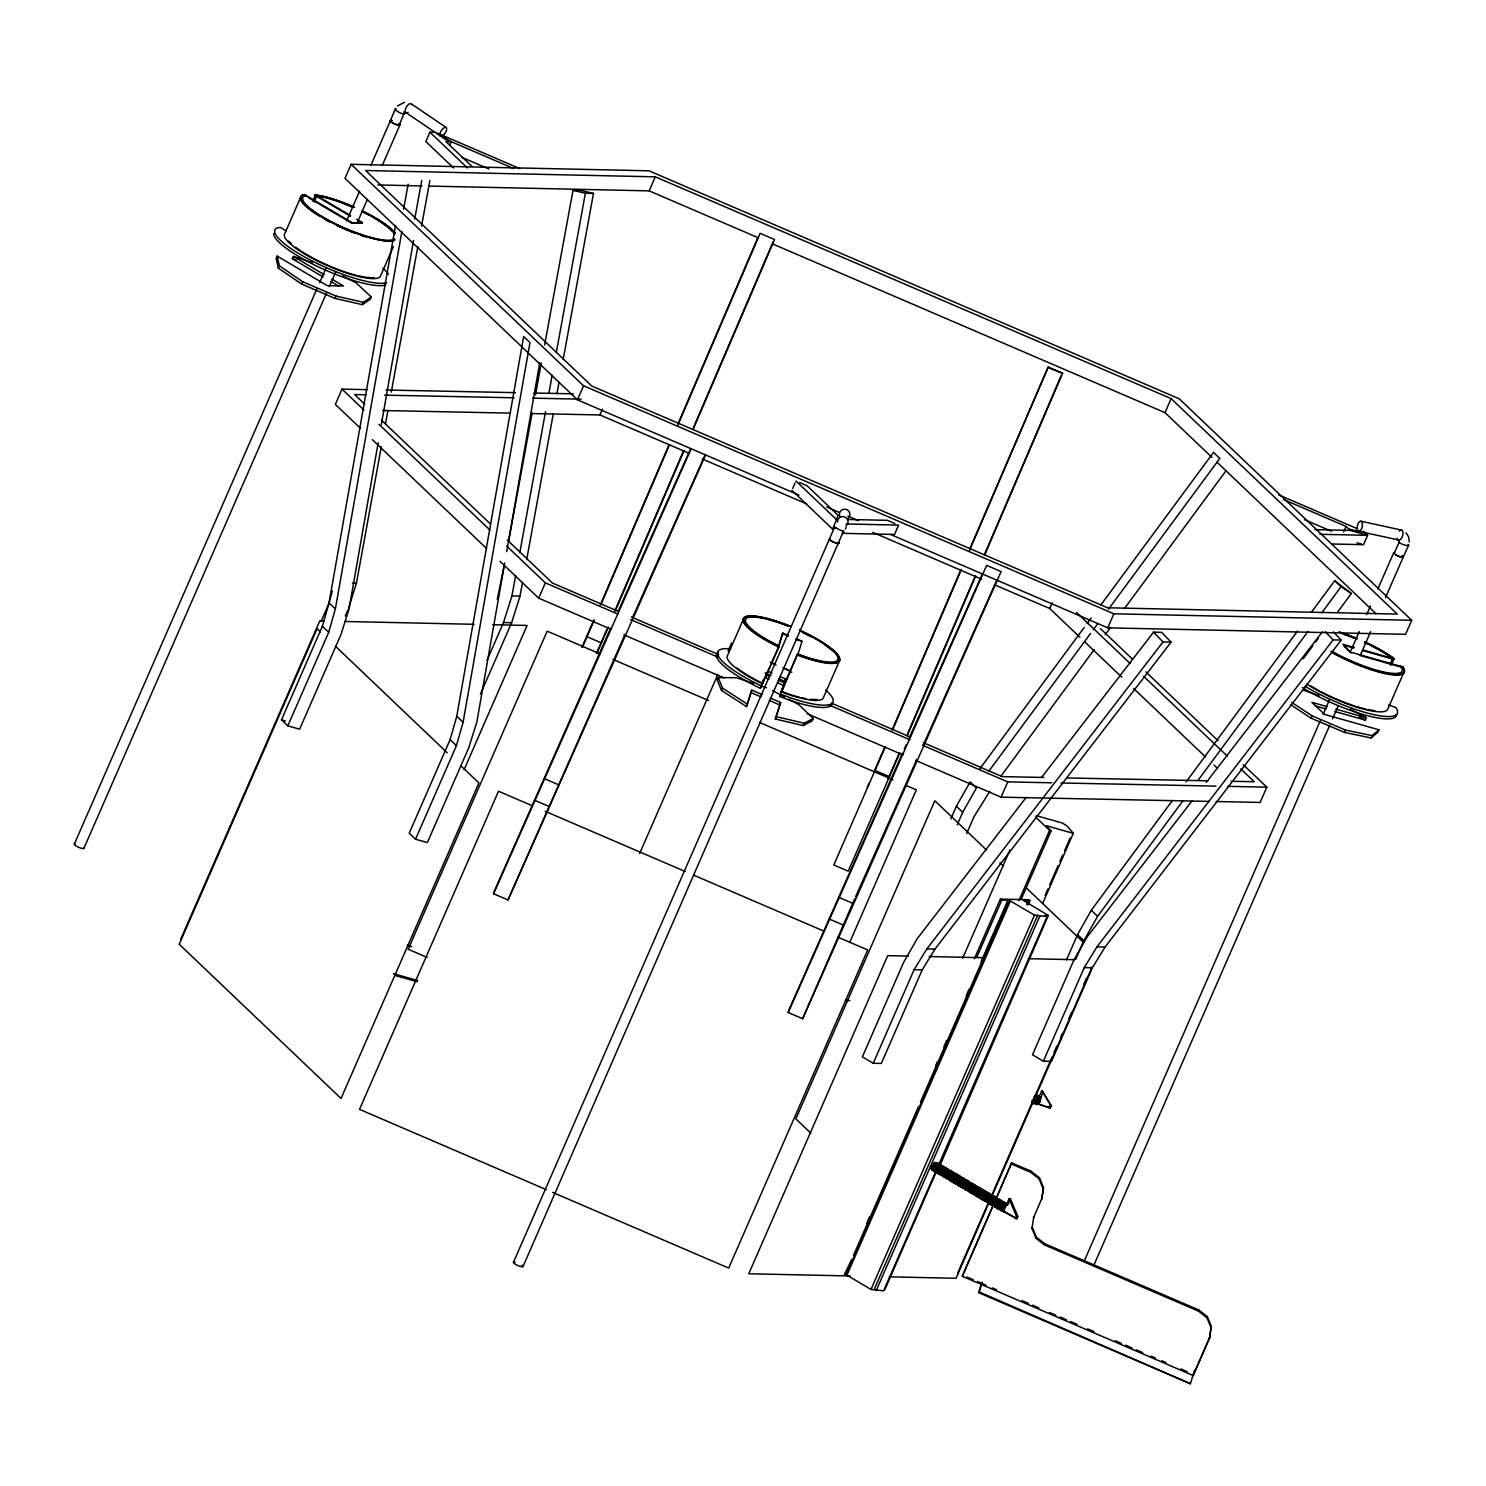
<?xml version="1.0" encoding="UTF-8"?>
<svg xmlns="http://www.w3.org/2000/svg" width="1486" height="1486" viewBox="0 0 1486 1486"><rect width="100%" height="100%" fill="white"/><g stroke="black" fill="none" stroke-linecap="round" stroke-linejoin="round"><path stroke-width="1.5" d="M948.068 1177.525L947.789 1178.937L946.21 1178.268C946.953 1175.575 947.065 1169.426 951.244 1171.024C945.115 1187.946 954.774 1169.798 950.26 1173.216L949.127 1176.931M957.616 1177.098L957.095 1174.312L954.123 1176.318L952.749 1178.565L953.38 1182.67L950.427 1180.423L952.545 1174.089L955.647 1173.791C956.055 1175.036 950.427 1174.646 951.003 1179.643L953.343 1181.203L951.82 1181.5L951.467 1179.308L954.811 1173.959L956.464 1173.921L956.668 1176.002M937.164 1163.334L937.164 1164.913L937.164 1162.628L934.638 1162.869L932.688 1165.878L932.261 1170.039L933.951 1170.634M948.142 1170.188L946.619 1168.665L944.186 1170.634L942.756 1175.928L944.52 1177.023L945.653 1176.559L944.836 1175.593M968.649 1189.673L966.123 1190.156L966.736 1185.847M989.843 1193.574L986.351 1195.264L984.772 1200.595L987.874 1202.415L992.146 1199.406L989.286 1201.97L956.092 1278.276L889.278 1276.827M956.464 1173.921L952.08 1177.283L952.786 1181.927L952.73 1176.15M960.903 1186.515L958.321 1185.549L957.857 1182.689L960.94 1177.804L962.891 1177.692L963.058 1179.048M985.868 1192.682L984.456 1190.769L980.964 1194.651C982.172 1199.759 977.937 1198.106 979.07 1193.109L983.732 1190.639M962.352 1186.088L962.352 1187.165L960.81 1184.435L964.005 1178.788L965.306 1179.401L965.046 1181.909M999.595 1208.341L996.883 1207.988C994.636 1204.403 1002.604 1201.672 998.741 1199.072C995.769 1197.14 992.722 1203.27 993.632 1206.056L994.766 1206.669C996.846 1196.397 991.942 1206.576 995.156 1206.911L996.307 1206.465L995.1 1202.991L997.217 1200.261L995.824 1206.873M1016.795 1218.724L1003.477 1211.629L1009.087 1198.775L1010.443 1198.793L1017.817 1216.384L1016.795 1218.724L1004.815 1211.666A3.882 1.802 -59.5 0 1 1003.552 1211.424L1003.663 1208.137L995.676 1203.437L998.741 1199.072L995.676 1203.437L996.103 1207.449L996.456 1206.298M1409.267 541.963L1408.672 537.003L1405.997 532.768M979.237 1188.243L977.658 1186.404C974.333 1186.404 970.767 1193.741 974.76 1194.818L975.912 1194.317M977.231 1189.617L975.206 1193.221L976.191 1195.617L976.061 1193.797C973.906 1190.695 980.909 1184.546 980.37 1190.045M965.343 1180.868L963.522 1185.475C964.841 1189.264 964.024 1180.497 967.2 1180.701L968.631 1182.354M972.903 1185.271L971.77 1183.19L969.708 1184.602L967.646 1190.453L970.042 1191.419L968.389 1191.475M1033.792 1100.457L1033.847 1096.984M979.293 1195.728L979.72 1197.809L979.701 1192.032L983.416 1189.803L982.413 1189.487L979.181 1193.945M991.255 1203.103L991.924 1198.719L990.438 1202.007L991.682 1203.623M977.119 1188.206C976.896 1181.333 969.559 1192.311 972.996 1194.187L974.036 1194.094M988.023 1201.171L988.524 1202.973L987.131 1202.155L986.797 1197.586L986.314 1200.651C987.874 1201.988 987.243 1196.063 989.973 1195.023L992.277 1195.301L991.998 1197.809M1000.747 1201.635L999.892 1199.964M972.531 1183.358L968.129 1187.165L969.169 1191.568L968.723 1185.977M994.543 1197.214C993.335 1193.611 989.825 1198.849 989.695 1200.558L991.218 1196.471M997.217 1204.422L997.57 1208.657L994.598 1206.335L995.694 1201.877M963.69 1183.19L964.117 1180.033L962.575 1179.81L959.975 1184.156L960.736 1187.017L963.727 1186.645L962.296 1183.618L963.671 1180.107L966.104 1179.587M975.968 1186.924L974.444 1184.491L971.175 1186.478L969.708 1191.772L972.624 1192.441M953.956 1179.438L955.87 1175.649L957.188 1176.615L955.87 1179.494L957.727 1176.578M969.652 1183.413L968.519 1181.203L964.99 1184.658L964.785 1189.357L966.922 1190.249L967.126 1189.19M959.919 1177.859L959.677 1175.797L957.597 1174.962C954.996 1176.225 953.12 1180.664 954.198 1183.172L956.204 1183.06M962.092 1179.382L960.513 1178.472L957.913 1184.602M943.851 1167.309L942.96 1166.027L941.678 1166.733L942.774 1167.532L941.065 1164.82L939.208 1165.414L936.291 1171.098L937.963 1173.234M974.519 1192.459L971.38 1193.277L970.878 1190.007L974.092 1185.308L975.113 1186.069M1000.988 1209.976L999.224 1209.585L998.945 1207.134L1002.344 1201.877M1001.285 1202.713L999.688 1209.177L1000.208 1204.013L1003.199 1201.933L1000.189 1203.158L998.518 1208.174L999.502 1202.62L1001.935 1201.004L1003.384 1202.768M959.362 1184.732L959.12 1185.958M959.975 1184.156L964.005 1178.788L963.782 1182.577L960.067 1185.902L960.885 1180.887L960.309 1181.946L960.569 1185.271M969.318 1181.463L965.751 1185.085L965.584 1189.469L965.268 1186.664L968.575 1181.277L967.59 1181.686M1002.66 1207.524L1002.103 1210.514L1004.295 1211.963L1002.66 1207.524L1005.316 1203.827L1004.61 1202.285L1003.124 1202.508L999.967 1207.301L1000.765 1210.607L1002.864 1210.217L1001.267 1210.607M953.51 1172.435L950.52 1172.677L948.718 1175.742L948.179 1178.732L950.111 1180.757L951.077 1180.831L949.74 1180.497L950 1175.853L951.969 1173.197L954.458 1172.9M943.796 1176.299L941.697 1174.813L943.889 1169.092L942.96 1169.203M993.372 1197.456L993.428 1196.23C990.475 1192.849 985.032 1203.177 990.14 1204.329L992.518 1205.332L993.651 1199.406L995.527 1197.084L996.66 1198.106M951.449 1177.488L950.538 1178.751C951.337 1183.265 953.51 1169.928 951.374 1176.002M996.549 1205.796C995.193 1202.044 1001.415 1197.679 1000.171 1201.357L1001.081 1200.744L1000.078 1199.704M1002.103 1210.514L1002.084 1208.75L1005.762 1204.496L1002.901 1209.047L1005.168 1202.787M976.283 1187.165L977.119 1186.478L973.943 1188.41L972.736 1193.314L975.002 1186.441L973.609 1185.995L970.878 1190.007L971.937 1187.946M992.518 1205.332C992.722 1198.552 991.924 1202.787 996.27 1197.344M1033.55 1102.816L1035.055 1095.962L1033.55 1102.816L1034.665 1098.173M1037.525 1101.275L1037.822 1097.857L1036.652 1104.042L1039.011 1099.789L1037.878 1100.123L1037.822 1097.857M981.392 1189.376L980.853 1188.298L978.865 1188.93L976.989 1191.753L976.079 1194.112L977.064 1196.657L981.54 1192.701L977.751 1195.413L978.661 1195.951M975.392 1194.02L976.469 1188.168L978.197 1186.905L975.132 1189.915L974.129 1194.354L977.305 1195.989L979.701 1192.032M948.161 1176.578C950.594 1168.386 949.331 1178.695 947.455 1175.612L949.814 1171.711L951.987 1171.247L952.433 1173.086M978.178 1190.583L978.717 1189.227L976.915 1192.775L978.29 1188.67M983.36 1194.521L984.754 1192.961L982.84 1198.348C985.682 1198.793 980.686 1198.515 983.602 1200.484L986.332 1199.889M990.122 1195.598L990.159 1194.187L987.075 1195.784L985.608 1200.762L987.075 1195.784M996.289 1199.053L993.298 1203.864L995.954 1198.032L997.533 1198.626M1003.663 1208.137L1006.338 1203.716C1002.678 1201.264 1001.323 1208.025 1002.01 1210.7L1000.765 1205.666L1000.152 1207.282L1003.124 1202.508M941.697 1174.813L941.79 1172.733L946.006 1169.408M965.361 1187.797L962.538 1188.001L963.058 1183.246L967.2 1180.701M995.62 1206.595L997.459 1201.19M968.668 1190.713L970.469 1185.364C977.286 1181.314 968.463 1187.574 970.804 1191.085L969.726 1190.918M938.168 1171.265L938.335 1172.268L935.901 1170.838L936.7 1166.621L935.437 1169.928L936.366 1170.894L936.217 1169.129L935.437 1169.928M970.804 1183.19C967.665 1178.621 966.141 1189.19 964.005 1188.949L963.69 1183.655L967.33 1180.404L967.367 1182.652L969.039 1181.853M984.884 1199.128L984.772 1200.595L986.351 1195.264L985.311 1197.549M972.903 1192.459L971.38 1193.277L974.352 1192.868M959.919 1186.515L959.362 1184.788L956.835 1184.342C955.127 1179.494 966.16 1173.791 958.786 1179.624L957.671 1184.491L956.798 1183.06L958.043 1179.122M959.937 1183.06C958.489 1179.977 965.528 1175.389 964.117 1180.813M999.781 1207.746L1000.951 1204.254M1033.42 1103.336L1035.835 1103.262L1037.265 1100.476L1037.079 1095.851L1035.352 1094.978M959.12 1184.398L959.603 1180.571M942.384 1174.683L939.709 1174.274L939.691 1171.265L942.198 1167.29L944.279 1166.714L944.91 1168.33L944.799 1167.272L942.143 1169.203L940.638 1173.234L942.867 1176.28M956.612 1182.132C955.572 1182.057 959.12 1172.918 961.108 1177.618L960.625 1176.448L958.024 1178.528L956.482 1183.506L958.359 1177.079M962.185 1186.794C961.089 1189.116 965.213 1177.822 966.717 1180.014M984.939 1199.982L984.809 1201.06L986.444 1200.818L983.881 1200.205L985.682 1194.391L987.243 1192.831L989.044 1193.425L986.574 1197.493L990.159 1194.187M930.942 1168.702L931.963 1169.556L932.409 1166.046L931.388 1165.767M935.344 1167.736L934.36 1168.906L935.418 1170.429L937.406 1162.776L938.428 1164.615M986.871 1202.397L986.444 1197.549L989.267 1194.168L991.292 1195.357M941.232 1167.55L941.567 1165.395C938.948 1166.584 936.979 1170.894 937.889 1173.513L939.988 1174.386L939.616 1172.825C938.836 1165.043 936.979 1177.841 941.678 1173.773M959.046 1185.735L961.553 1179.03M983.676 1197.01C982.265 1191.252 992.964 1191.939 985.032 1194.372L984.271 1199.239L982.023 1196.546L982.543 1197.679M980.351 1196.081L981.577 1191.326L984.642 1190.658L983.546 1191.382M987.837 1196.769L986.815 1201.728L985.905 1200.725M951.207 1171.135L949.35 1173.438L950.446 1172.324L952.712 1172.863L951.764 1173.308M942.756 1175.036L943.591 1176.076L944.892 1171.154L948.049 1169.333L944.149 1170.912L943.981 1176.912L946.359 1177.414M976.469 1194.633L976.934 1190.62L976.079 1192.812M985.98 1201.58L986.444 1197.549L989.267 1194.168L986.444 1197.549M940.601 1174.999C940.025 1174.757 945.3 1165.135 945.077 1168.795L944.316 1168.553M937.796 1168.293L937.034 1173.067M943.629 1176.373L942.997 1171.915L943.554 1170.838L942.607 1174.014L943.721 1175.296L942.904 1172.733L946.155 1167.922L947.084 1169.166M982.673 1198.756L984.326 1193.834L983.416 1195.691M957.095 1174.312L953.548 1178.937L953.882 1178.045L953.622 1181.983M980.277 1197.122L977.899 1197.14L977.156 1195.71M978.494 1195.951L978.865 1192.274M1032.101 1102.686L1033.457 1103.671L1035.24 1102.166L1036.076 1095.888M973.999 1191.159L974.129 1194.354M1034.312 1102.928L1035.501 1104.339L1039.253 1102.928L1040.033 1097.56L1038.714 1103.206L1036.931 1104.674L1035.686 1104.061L1036.429 1102.983M1036.615 1103.021L1036.504 1103.987L1038.64 1102.203L1037.785 1096.984L1039.178 1096.631L1041.872 1090.483L1051.326 1105.695L1050.305 1108.036L1036.244 1103.355L1050.305 1108.036M997.793 1206.985L998.332 1209.158L1000.691 1208.712M1000.264 1206.929L1000.84 1208.081L1000.97 1207.041M981.317 1198.608L979.293 1196.676L983.175 1190.323M958.972 1175.556L955.108 1179.791L955.981 1183.989L957.318 1177.989L956.445 1179.81M976.191 1195.617L976.785 1190.992L980.054 1188.243L976.915 1194.372L978.81 1196.62M976.469 1188.168L973.776 1193.574L973.293 1191.085L976.135 1186.645M983.472 1198.793L982.023 1199.499L981.429 1196.732M988.543 1195.914L989.044 1193.425L990.196 1194.372M941.53 1172.733L940.675 1174.572L942.143 1169.203M971.064 1187.89L972.03 1185.048L970.042 1190.899C971.324 1193.481 974.129 1182.485 970.339 1185.754L968.891 1189.952L969.838 1190.639L969.634 1188.911M972.438 1186.738L972.921 1184.082M993.354 1202.861L995.174 1205.016L993.54 1204.607L993.707 1201.747L992.239 1204.032L992.704 1205.703L994.598 1205.945L993.41 1206.242M948.421 1170.095L945.69 1175.649L947.325 1178.249L947.325 1177.172M970.73 1183.915L969.894 1185.457M993.168 1205.22L962.278 1276.251L1193.165 1375.516L1209.511 1338.087L1211.016 1327.63L1206.966 1317.748L1198.44 1311.098L1044.528 1244.934L1036.002 1238.284L1031.953 1228.402L1033.792 1216.811L1033.457 1217.944L1041.983 1198.106L1043.488 1187.63L1039.438 1177.766L1030.912 1171.117L1011.669 1162.851L995.936 1198.849M1043.488 1187.63L1041.63 1199.221L1041.983 1198.106M1209.511 1338.087L1211.369 1326.496L1207.319 1316.615L1198.793 1309.983L1044.862 1243.801L1036.336 1237.151L1032.287 1227.287L1031.953 1228.402M966.829 1186.125L966.903 1184.175L965.807 1185.884L966.402 1186.961L969.281 1181.89M1037.024 1095.906L1038.974 1095.962L1039.921 1098.358L1039.253 1102.928L1039.624 1096.928L1037.86 1096.464M946.006 1176.986C945.69 1181.017 947.696 1168.962 946.229 1175.5M949.833 1170.578L951.244 1171.024L947.715 1173.717L947.028 1178.398L946.916 1176.299M954.142 1182.689L954.309 1181.611M998.852 1209.01L997.775 1204.997L1001.954 1200.911M994.487 1199.258L994.264 1200.669L995.954 1198.032L992.239 1204.032L993.725 1205.406M964.173 1186.367L964.34 1185.289L963.43 1188.206L964.785 1181.964M996.697 1206.799L998.462 1202.23L1001.397 1200.391L999.521 1201.078M1036.392 1097.3L1036.355 1101.423L1034.33 1102.426M968.761 1189.283L969.002 1191.753L970.358 1191.531M995.601 1198.236L994.728 1196.49L993.131 1197.196L990.493 1201.357L990.921 1202.843L991.292 1201.19L990.438 1202.007M945.672 1172.268L944.817 1177.042L945.95 1170.671L947.789 1169.148L949.015 1170.987L947.548 1169.185M962.296 1183.618L961.331 1184.751C963.225 1187.5 962.835 1178.008 966.717 1180.98L965.77 1181.444C962.166 1181.853 965.361 1180.088 962.817 1182.522M991.162 1196.806L989.267 1203.066L987.688 1202.917L988.599 1203.103M939.524 1173.067L939.784 1171.562M968.203 1191.01L966.364 1189.32L968.426 1183.933L971.231 1182.596L970.637 1183.618M987.893 1200.298L988.079 1199.239L989.267 1203.066L991.738 1200.762M996.995 1207.301L995.917 1207.561L995.731 1205.165L999.038 1207.672M982.636 1190.973L981.54 1191.029L982.599 1189.692C980.5 1187.444 978.252 1193.778 978.457 1195.524L981.429 1192.441M992.351 1200.985L990.438 1203.53L988.209 1202.954L989.769 1198.403L993.131 1195.914C990.345 1196.527 988.617 1205.109 992.332 1203.697L990.14 1204.329M966.754 1187.444C964.841 1193.184 970.079 1179.68 967.386 1185.847M1033.773 1099.417L1034.07 1097.69M933.561 1164.355C937.555 1157.835 927.97 1178.361 935.641 1162.386M995.323 1207.338L995.509 1206.279M378.15 442.847L349.099 608.814L340.907 634.708L299.633 729.199L287.82 725.855L281.486 719.837L322.369 626.275L329.038 602.87L395.536 225.463M287.82 725.855L328.703 632.293L335.372 608.889L401.87 231.482M381.326 424.662L413.554 240.509M415.541 839.218L409.226 833.182L450.109 739.619L456.778 716.215L523.666 336.542L530 342.56L463.093 722.252L456.425 745.656L415.541 839.218L427.355 842.562L468.647 748.052L476.82 722.177L504.683 563.027M506.67 551.659L539.697 362.955M982.766 1197.14L984.289 1193.314L987.113 1192.589L986.63 1191.698L983.621 1192.738L981.484 1197.01L982.543 1199.778L985.069 1199.016M998.016 1204.793L998.759 1202.936L997.608 1206.13M992.388 1202.508L989.026 1203.103L990.289 1196.583L988.524 1199.518M414.705 219.055L421.764 180.382M348.671 607.774L356.436 583.199L381.326 446.71M385.468 423.974L387.957 410.322M391.282 392.118L417.845 246.527M421.578 226.058L429.863 180.568M486.999 660.323L503.513 622.541L511.927 595.923L515.661 575.453M519.803 552.699L545.529 411.659M548.854 393.456L552.179 375.271M556.321 352.516L585.373 193.273L593.471 193.459L563.175 359.519M480.424 694.111L511.63 622.708L520.026 596.09L522.515 582.456M526.676 559.702L553.219 414.111M556.953 393.641L559.033 382.274M965.751 1185.085L965.528 1185.568M403.579 209.229L408.167 184.208M504.163 565.534L497.271 599.434M508.751 540.514L532.118 413.164M535.462 394.96L541.294 363.123M544.638 344.938L573.02 190.282L581.119 190.468L593.471 193.459M984.568 1192.998L984.066 1190.193M1036.652 1102.055L1037.265 1100.476L1035.946 1104.154L1038.045 1101.906L1038.584 1097.002L1037.209 1095.331L1035.148 1096.129L1034.423 1103.336L1036.689 1098.934L1035.185 1096.352M945.95 1168.126L941.79 1171.637M954.662 1179.438C953.659 1185.289 957.207 1174.126 955.387 1177.525M963.262 1181.184L962.129 1183.227L963.43 1180.274M935.808 1170.931L934.675 1171.321C930.496 1170.318 935.177 1161.068 938.353 1163.519M978.921 1190.119L976.915 1194.372M983.751 1198.961L987.243 1192.831L988.58 1192.812M936.942 1172.974L937.759 1171.841M937.74 1173.067L937.202 1170.466M982.172 1198.069L981.967 1199.128L981.744 1195.041L985.367 1190.918M958.953 1184.825L959.863 1185.865L962.296 1179.494M947.994 1176.633L948.217 1175.537L946.991 1176.819L947.678 1179.308L949.647 1179.29M974.965 1192.515L975.188 1191.438L975.039 1193.425M979.515 1191.27L977.509 1195.357L978.197 1194.465M957.671 1184.491L958.786 1179.624M1000.84 1208.081L1001.378 1205.926M951.987 1181.834L953.919 1180.776M974.407 1190.026L973.869 1192.199L973.293 1191.085M971.733 1190.565L971.175 1189.654L971.733 1190.565L974.667 1185.958L971.695 1190.323L972.828 1193.555M950.668 1177.599L950.167 1179.42L951.374 1178.974M941.362 1175.092L940.508 1171.6L941.975 1168.052L940.434 1172.417M945.95 1170.671L945.115 1176.076M985.329 1192.979L984.048 1195.877M998.518 1208.174L999.502 1202.62L1000.932 1201.45M939.561 1173.234L940.712 1168.2L944.557 1167.104L941.845 1167.272L942.44 1165.934L942.681 1167.532M1003.57 1211.071L1001.062 1210.403L1002.27 1205.183L1001.378 1207.394M1002.27 1205.406L1006.189 1203.604L1002.994 1205.685L1001.88 1210.551L1001.917 1208.397M937.889 1173.513L937.815 1169.705L940.619 1165.804L938.669 1172.361L937.592 1171.321M950.148 1178.249L950.538 1180.608L950.929 1174.367L950.037 1175.872M994.543 1197.586L995.527 1197.084L991.979 1200.502L991.348 1203.047L992.629 1205.666M994.766 1206.669L994.208 1201.914L997.57 1198.366L996.326 1199.146M961.553 1182.224L960.81 1184.435M945.598 1169.296L943.108 1175.036L944.279 1175.686L944.929 1171.785L947.789 1169.148M977.138 1195.933L978.085 1191.976L981.633 1188.837M988.877 1196.341L989.973 1195.023L988.097 1199.834L990.958 1194.688M994.208 1205.517L994.951 1203.456M1035.928 1100.68L1036.355 1098.971M959.715 1177.766L960.012 1176.615M967.609 1189.134L967.999 1187.574M938.39 1171.915L935.53 1171.971L935.901 1167.847L938.836 1164.318L940.619 1165.433M979.683 1197.939L980.147 1192.571L978.884 1193.184L978.921 1197.697M942.514 1172.008L946.155 1167.922L943.146 1170.262M970.952 1184.936L970.005 1187.611M991.719 1205.22L991.979 1204.199M971.157 1185.902L969.374 1190.918L971.157 1185.902L974.036 1185.048L973.126 1183.803M1037.302 1104.358L1039.847 1101.888L1042.931 1091.486M967.72 1183.06L967.479 1184.008L967.683 1182.317L966.067 1182.633L964.767 1184.175M939.133 1163.687L936.663 1164.262L934.007 1169.482L934.62 1171.581L936.867 1171.804M943.591 1176.076L944.892 1171.154M958.526 1175.24L955.127 1178.324L956.78 1174.757M981.429 1192.887L982.84 1191.549L980.834 1193.927M944.557 1168.795L944.242 1169.946L945.059 1168.107M970.544 1191.939L971.9 1186.998L975.02 1185.252L971.194 1188.076L971.138 1186.757L974.556 1184.621M1032.51 1099.863L1032.157 1101.089L1033.067 1099.937M1003.05 1208.712L1003.347 1207.598L1002.4 1208.341M937.48 1164.56L936.682 1163.519L934.583 1166.343L934.192 1170.912L934.954 1164.56L933.357 1167.606M968.928 1187.537L971.881 1183.84L968.686 1187.704M972.457 1188.373L971.695 1190.323M332.418 590.945L328.647 604.17L321.199 621.185M998.332 1209.158L997.682 1207.988L1000.189 1203.158M1003.942 1203.827L1003.96 1201.933L1002.604 1201.71M941.4 1174.702L942.848 1169.723M951.467 1179.308L954.755 1174.33M938.762 1164.783L936.514 1166.454L940.248 1164.708L936.737 1168.59M931.963 1169.556L932.261 1168.572M942.904 1172.733L942.997 1171.915M970.655 1188.113L971.547 1185.122M975.652 1194.503L976.265 1196.1L977.621 1191.976M1033.847 1101.386L1033.699 1103.448M705.553 454.957L508.008 899.959L493.575 893.755L494.522 890.69L610.616 628.169M508.008 899.959L625.049 634.373M731.614 642.992L728.029 651.091M753.625 683.467L736.48 677.727L718.184 677.579L717.162 679.919L721.527 690.47L746.492 706.612L751.805 690.154L762.114 694.594M746.492 706.612L751.805 690.154M718.518 652.261A62.839 14.024 23.6 0 0 759.012 687.646L760.479 688.297L761.816 683.913M760.479 688.297L763.507 679.362M744.653 617.767A52.121 11.628 23.6 0 0 767.463 641.32L778.441 647.004L782.769 633.017L788.546 635.506M778.441 647.004L782.769 633.017M832.179 703.119A62.839 14.024 23.6 0 1 788.973 699.999L779.927 696.581L785.592 678.935L779.779 676.427M779.927 696.581L785.592 678.935M788.62 699.163L798.614 704.513L813.269 718.462L812.248 720.803L803.202 725.577L775.339 719.02L780.652 702.562L770.342 698.123M775.339 719.02L780.652 702.562M791.871 490.324L832.662 529.183L838.104 515.326L807.065 485.736L799.654 482.56M796.255 638.813L802.013 641.283L797.722 655.159L803.926 657.481A52.121 11.628 23.6 0 0 837.565 662.31M788.193 1012.523L986.667 565.386L1001.1 571.59L802.626 1018.727L788.193 1012.523L789.122 1009.458L902.392 753.272M802.626 1018.727L854.691 898.807M996.512 1197.865L1011.669 1162.851M982.06 1282.232L979.125 1291.891L1190.397 1383.726L978.754 1292.727L981.689 1283.068M1043.135 1188.763L1039.085 1178.881L1030.56 1172.25L1030.912 1171.117M1039.085 1178.881L1039.438 1177.766M1036.002 1238.284L1036.336 1237.151M1044.528 1244.934L1044.862 1243.801M1198.44 1311.098L1198.793 1309.983M1206.966 1317.748L1207.319 1316.615M1190.397 1383.726L1194.503 1370.203M1193.165 1375.516L1209.845 1336.954M1211.016 1327.63L1211.369 1326.496M943.071 1171.674L945.003 1167.717M945.022 1175.37L947.789 1170.336M973.219 1187.908L971.9 1192.664L972.996 1194.187M993.948 1197.214L991.775 1198.533L994.301 1197.827M963.114 1186.757L963.522 1185.475M955.572 1181.779L956.743 1176.002L956.761 1177.451M1038.045 1101.906L1037.618 1099.529M954.755 1178.547L956.594 1175.482M1037.785 1103.002L1038.825 1101.256L1038.361 1102.278M943.981 1176.912L945.783 1176.429M989.026 1203.103L989.88 1201.58L988.562 1201.877M993.019 1204.589L990.958 1204.849L990.493 1201.357M993.428 1196.23L991.849 1195.97C993.725 1196.75 987.187 1200.242 989.453 1203.753M936.273 1170.151L937.833 1166.064M955.981 1177.116L954.291 1182.113L958.191 1175.63L956.947 1176.782M962.315 1185.345L962.928 1183.209L966.977 1180.59M998.165 1201.728L996.326 1206.762L998.146 1201.747L1001.081 1200.744M934.601 1167.736L934.007 1169.482L935.103 1169.779L937.294 1164.857L939.746 1165.043L938.799 1165.526M935.065 1170.615L936.551 1166.231L939.468 1164.04L936.551 1166.231M954.941 1181.983L954.458 1180.516L955.071 1183.618L956.39 1183.989C953.975 1179.921 960.105 1170.652 955.572 1180.831L955.944 1178.119M959.863 1185.865L960.197 1184.936M960.309 1183.692L961.052 1185.271L961.572 1183.618L963.782 1187.704L961.591 1187.481L960.978 1185.326L963.671 1180.107M939.988 1174.386L939.616 1170.429L942.83 1166.659L939.431 1171.079L939.208 1174.274L940.508 1174.423M967.572 1188.763L969.113 1184.509L967.2 1189.506L967.553 1187.24M955.164 1176.15L956.464 1175.556L952.749 1178.565M955.331 1175.853L954.198 1178.937L953.139 1178.547L954.458 1176.559L952.303 1179.234L953.603 1178.342M1036.206 1101.275L1036.615 1100.179L1036.392 1102.092M957.207 1179.773L957.708 1178.417L956.687 1179.494M940.601 1171.358L941.01 1170.244L939.969 1170.987M1035.333 1100.216L1036.689 1098.934M953.418 1179.29L955.275 1176.559M953.548 1178.937L955.888 1174.312M984.456 1190.769L980.519 1196.992L981.169 1199.053L984.364 1198.05M947.455 1175.612L947.176 1178.472M995.471 1204.514L996.196 1202.304L995.1 1202.991M950.78 1176.28L953.362 1172.305M1003.273 1205.22L1002.623 1206.205L1003.997 1204.514L1002.158 1207.319M987.001 1196.1L986.054 1197.567M991.273 1202.248L992.759 1199.109M990.085 1202.601L991.886 1198.218L994.728 1196.49L991.664 1198.236M946.601 1178.157L948.254 1177.525L945.3 1177.804L945.523 1173.773L945.69 1175.649L948.402 1170.949L950.557 1171.73M989.825 1199.629L989.082 1201.431L990.493 1199.778M1002.678 1203.177L1007.471 1204.663M390.335 120.793L395.295 108.942M391.914 120.756A5.238 1.133 22.7 0 0 391.097 122.019A5.238 1.133 22.7 0 0 397.282 124.88L399.158 125.214L403.876 113.939A2.47 2.118 84.3 0 1 406.532 112.992L406.792 113.14M949.461 1171.822L950.501 1170.429M995.267 1200.261L994.524 1203.14L995.564 1200.985M955.628 1183.339L956.427 1182.782L955.089 1183.413M980.128 1196.899L982.246 1191.902L984.977 1191.419M600.363 604.876L668.979 444.871M678.136 423.529L757.73 237.927M600.957 604.505L669.554 444.518M677.783 425.312L760.126 233.321L774.54 239.525L693.126 429.38M614.795 611.08L683.411 451.075M693.479 427.615L773.073 242.014M615.371 610.709L683.987 450.722M892.083 730.072L960.699 570.067M969.856 548.743L1048.169 367.061L1062.601 373.265L984.846 554.594M892.659 729.719L961.275 569.714M969.504 550.526L1048.169 367.061M907.426 734.14L975.132 576.271M984.289 554.947L1061.134 375.735M907.092 735.923L975.708 575.918M938.428 1167.272L937.74 1168.869L941.065 1164.82M593.954 619.755L581.973 647.357M606.548 630.194L596.388 653.561M884.764 747.124L873.731 772.59M899.197 753.328L888.164 778.794M933.97 1165.99L934.155 1167.457L935.214 1165.321L933.858 1165.916M582.419 647.227L593.898 620.851M596.852 653.431L608.331 627.055M899.829 752.845L848.209 871.168L833.795 864.963L885.396 746.641M954.569 1177.971L954.198 1183.172M300.785 196.988L284.439 234.398A52.381 11.684 23.6 0 0 329.112 266.347A52.381 11.684 23.6 0 0 380.639 275.764L393.363 246.657M331.917 279.182L343.47 285.981L327.273 285.628L277.176 256.112L276.155 258.453L278.328 268.149L301.732 284.067L335.13 298.445L362.305 304.63L370.274 299.336L371.296 296.996L356.157 282.897L342.616 275.857M304.333 195.205L306.413 195.52L303.423 196.672A50.283 11.219 23.6 0 0 340.183 226.058A50.283 11.219 23.6 0 0 394.366 238.652M278.328 268.149L279.349 265.808L277.176 256.112M350.399 216.213L314.772 195.223L324.357 196.561A52.121 11.628 23.6 0 1 354.56 207.316M312.803 201.112L315.515 194.87L317.298 195.075A52.381 11.684 23.6 0 1 352.312 206.405M314.122 202.059L316.852 195.818L322.889 196.876A50.283 11.219 23.6 0 1 353.612 207.464M323.186 276.972L292.37 258.805L293.392 256.465L312.487 262.669M890.504 534.44L1107.739 627.835L1405.57 634.336L1411.7 620.294L1179.234 398.787L648.955 170.797L351.123 164.314L344.993 178.339L577.441 399.845L798.929 495.079M301.732 284.067L302.754 281.746L279.349 265.808M74.3 844.178L316.852 288.99M319.639 282.6L326.158 267.721M346.591 220.912L359.612 191.137M370.757 165.615L390.279 120.942M308.271 197.527L351.458 222.993L362.528 222.621L356.584 219.129M83.922 848.302L326.53 293.002M329.316 286.612L335.817 271.734M357.197 222.789L367.432 199.384M382.292 165.355L399.957 124.917A5.238 1.17 23.6 0 0 398.787 123.505A5.238 1.133 22.7 0 1 399.957 124.917L399.158 125.214M335.13 298.445L336.152 296.104L363.327 302.29L371.296 296.996M435.305 132.291L429.9 132.161L425.813 141.523L453.546 167.955M362.305 304.63L363.327 302.29M367.469 389.648L342.021 389.128L335.353 404.396L360.559 428.414M449.645 145.442L451.28 141.69L437.293 133.461M180.79 939.059L319.787 620.944L324.394 621.037M345.272 616.114L348.021 609.817M428.952 186.066L649.159 190.858L655.289 176.834L1171.135 398.619L1397.267 614.09L1107.553 607.774L591.688 385.988L365.556 170.518L655.289 176.834M577.441 399.845L583.571 385.803L351.123 164.314M530.595 413.535L599.954 414.947L602.462 409.207M611.136 629.321L538.675 598.152L545.362 582.865L506.707 546.031M464.115 769.674L527.121 625.457L492.572 624.696M493.575 893.755L691.12 448.753M792.688 488.448L795.14 482.839M639.649 853.521L717.812 674.495M743.594 618.789L727.23 656.218A52.381 11.684 23.6 0 0 759.587 682.427L762.838 683.411L779.184 645.983L771.513 642.156A50.283 11.219 23.6 0 1 746.213 618.492A50.283 11.219 23.6 0 1 788.323 625.94M721.527 690.47L722.567 688.129L718.184 677.579M762.207 683.653L779.184 645.983M513.432 1262.357L834.519 527.4L836.098 527.493M523.035 1266.518L843.528 531.115M802.013 641.283L795.994 639.407M839.794 660.155L823.43 697.584A52.381 11.684 23.6 0 1 784.478 693.126L781.246 691.343L797.592 653.933L806.879 657.239A50.283 11.219 23.6 0 0 837.863 657.574A50.283 11.219 23.6 0 0 800.397 631.086M781.636 692.012L797.592 653.933M803.202 725.577L804.223 723.236L813.269 718.462M867.23 787.487L869.087 783.233M849.639 942.551L916.342 789.865L905.736 785.295M950.854 818.86L956.371 806.248L970.117 781.952L976.432 787.97L962.687 812.285L957.188 824.879M1079.932 637.29L1049.748 608.536L1052.255 602.814M966.662 833.572L974.092 816.557L989.843 791.221M873.229 1063.27L914.094 969.689L926.855 948.904L1162.962 641.989L1171.061 642.156L934.954 949.09L922.212 969.875L881.328 1063.437L873.229 1063.27L862.344 1056.862L903.637 962.352L917.159 938.762L1026.176 797.406M1211.907 457.335L1165.005 412.644L1171.135 398.619M915.84 760.479L1001.081 797.165L1007.749 781.896L1051.698 782.788M962.612 958.34L1009.997 849.881M1107.739 627.835L1113.868 613.811L1411.7 620.294M974.389 958.656L1000.394 899.104L1028.498 899.717L1029.928 900.553L1028.071 904.807M976.748 957.355L1001.824 899.94L1009.551 900.516L1034.497 915.153L1047.128 916.565L939.356 1163.241M866.784 1223.312L869.57 1216.941M935.53 1065.945L937.387 1061.691M943.889 1046.813L946.675 1040.441M966.197 995.769L968.983 989.397M981.057 961.758L1007.991 900.089M844.494 1274.356L851.664 1259.589M853.521 1255.336L918.552 1106.476M920.41 1102.222L1008.678 900.2M845.163 1274.468L846.036 1274.784L1009.551 900.516M935.641 1171.748L883.613 1290.832L870.982 1289.421L846.89 1275.211L1010.406 900.943M1018.913 900.553L1049.58 830.377L1035.482 816.947M1021.402 898.863L1051.122 830.804L1046.144 825.919L1047.11 825.937L1073.282 833.349L1042.615 903.525M1026.715 904.788L1028.572 900.535M870.982 1289.421L1034.497 915.153M1045.085 895.389L1047.871 889M1049.729 884.746L1058.088 865.614M1059.945 861.36L1062.731 854.989M1064.589 850.735L1070.161 837.974M874.177 1289.476L1037.692 915.227M876.183 1290.665L1039.698 916.398M884.802 1289.718L935.901 1172.751M1029.928 900.553L1023.464 900.535L1048.317 915.45L940.378 1164.522M944.594 1169.723L943.201 1171.897L943.35 1169.185M1066.539 959.789L1077.554 934.583L1091.3 910.286L1172.435 800.434M1075.623 959.529L1083.87 940.619L1097.615 916.305L1182.893 800.861M979.311 1194.763L980.147 1192.571M1043.376 1061.171L1084.241 967.609L1097.002 946.805L1333.109 639.89L1341.208 640.057L1105.101 946.991L1092.359 967.776L1051.475 1061.357L1043.376 1061.171L1032.491 1054.763L1073.784 960.272L1087.306 936.682L1192.069 800.824M957.671 1273.075L988.246 1203.084M991.961 1194.595L1052.181 1056.75M1054.038 1052.515L1056.825 1046.144M1060.521 1037.655L1062.379 1033.42M1068.861 1018.579L1071.647 1012.207M1083.684 984.642L1086.47 978.271M992.221 1195.561L1092.303 966.513M962.278 1276.251L993.744 1204.217M1049.265 1107.033L1050.286 1104.692L1051.326 1105.695M1004.815 1211.666L1003.477 1211.629M1007.749 1204.942L1010.443 1198.793M1015.458 1218.706L1016.48 1216.365L1009.087 1198.775M1343.585 532.007L1346.037 526.397L1283.551 499.537M1243.28 764.733L1266.815 787.153L1260.147 802.44L1216.198 801.53M1327.147 706.667L1311.915 702.358L1324.565 714.413L1378.952 729.812L1377.931 732.152L1371.058 737.966L1344.496 732.412L1311.061 718.184L1312.082 715.843L1291.613 702.265M1084.148 1261.261L1320.255 720.859M1323.042 714.487L1329.543 699.59M1350.923 650.664L1359.281 631.513M1366.73 614.48L1370.445 605.972M1377.875 588.958L1393.682 552.792A5.238 1.17 23.6 0 1 1394.611 552.551A5.238 1.133 24.5 0 0 1393.682 552.792L1395.595 554.724A5.238 1.133 24.5 0 0 1401.874 557.324A5.238 1.17 23.6 0 0 1402.264 555.671M1354.062 647.469L1342.935 644.311L1351.108 652.93L1344.087 646.243M1093.733 1265.515L1329.784 725.205M1332.57 718.834L1338.143 706.073M1360.452 655.01L1370.668 631.624M1385.528 597.576L1403.193 557.157M1344.496 732.412L1345.517 730.072L1372.08 735.626L1378.952 729.812M1334.818 711.478L1365.281 720.097L1366.303 717.757L1350.291 709.101M1389.949 664.781L1392.679 658.539L1394.109 658.8L1391.379 665.041M1371.058 737.966L1372.08 735.626M1332.719 652.967A52.121 11.628 23.6 0 0 1404.326 671.3L1402.951 666.954L1351.368 652.354M1404.196 671.542L1387.85 708.971A52.381 11.684 23.6 0 1 1357.35 707.355A52.381 11.684 23.6 0 1 1306.807 684.024M952.34 1178.881L953.622 1175.89M951.003 1179.643L953.213 1174.664M618.157 611.266L690.711 448.623M632.59 617.47L705.144 454.827M904.287 749.037L906.163 744.82M909.005 738.468L982.506 573.707M855.583 896.782L916.825 759.476M923.419 744.672L996.92 579.911M964.21 1182.15L962.984 1179.178L961.906 1180.46M1006.338 1203.716L1005.186 1204.236M846.166 527.307L845.367 529.035M1394.035 553.572L1399.106 542.464A2.47 2.099 -50.9 0 0 1397.973 539.845L1397.694 539.771M1403.267 557.009L1408.635 545.232M944.242 1173.643L944.966 1172.064M991.181 1198.032L992.611 1196.657M964.321 1186.385L966.346 1182.094L963.968 1186.998M995.286 1206.056L993.075 1204.273L995.379 1199.332L997.979 1199.221L995.118 1199.852M995.49 1206.576L996.586 1204.812L996.697 1206M972.977 1191.475L973.627 1194.558L973.794 1189.784M946.861 1170.801L944.966 1171.952C948.068 1168.498 952.823 1172.008 947.418 1170.949L946.619 1168.665M935.196 1169.148L937.294 1164.857M963.169 1185.011L963.69 1183.655M952.675 1177.766L955.944 1174.256L951.486 1178.417M990.735 1200.948L992.109 1199.016M936.329 1163.742L932.985 1167.179M980.871 1190.397L981.819 1189.952L979.478 1189.543L977.231 1193.109M964.303 1180.72L962.166 1184.992M979.293 1196.676L980.463 1195.06M947.046 1175.259L948.755 1172.287L947.046 1173.364M999.446 1205.555L1000.264 1203.994M972.476 1189.654L973.311 1188.113M974.407 1191.512L974.797 1192.924L978.178 1187.017M941.548 1170.819L941.734 1168.98L940.471 1171.34M977.621 1189.71L976.395 1191.698L979.553 1187.593L978.587 1187.908M986.908 1198.961L989.843 1194.8M1002.418 1202.453L1000.208 1204.013M990.53 1196.694L989.082 1199.128M935.363 1166.157L937.907 1163.427L934.75 1166.436M939.096 1169.835L942.291 1166.008L940.972 1167.03M947.827 1177.098L950.446 1172.324M983.918 1197.326L984.735 1195.821L985.59 1201.152L985.775 1198.663M974.797 1192.924L977.435 1188.187L979.683 1188.8M938.576 1168.126L939.393 1166.677M939.616 1172.825L940.174 1173.308M950.668 1176.095L951.263 1175.036L949.443 1177.469L950.353 1180.088L949.313 1180.218L951.059 1179.995M967.98 1186.125L969.299 1184.305L968.278 1184.361L970.005 1183.878M975.893 1193.258L977.677 1190.137M960.68 1177.599L958.061 1179.364M966.662 1182.15L963.578 1179.791L961.108 1183.339M991.812 1205.295L989.899 1201.71L992.629 1197.01L994.766 1197.79L993.818 1198.18M957.894 1181.389L958.786 1179.847M951.913 1176.373C955.461 1172.435 953.38 1176.41 953.269 1174.664M989.695 1193.555L986.295 1195.58M960.067 1185.902L958.693 1182.986L962.166 1177.451L961.201 1177.822M987.781 1200.279L990.586 1195.654M978.568 1188.577L976.711 1187.295L973.813 1191.772L975.726 1188.187M948.402 1170.949L946.768 1172.788M1037.841 1104.228L1039.42 1101.739M992.629 1197.01L989.899 1201.71M960.978 1185.326L962.389 1186.311M978.958 1192.478L982.135 1189.487L978.401 1193.388L978.197 1192.032M945.003 1173.587L945.709 1172.435M989.565 1199.518L991.478 1196.453M958.693 1182.986L961.535 1178.435L963.485 1179.587M939.691 1171.265L942.198 1167.29L934.23 1162.442M940.787 1171.321L943.034 1167.977L941.864 1167.81L943.666 1167.717M971.863 1187.277L972.513 1186.237M944.873 1171.432L945.542 1170.355M931.871 1168.052L933.338 1166.046M939.951 1168.293L938.818 1170.058L940.341 1168.888M993.874 1200.075L994.728 1198.738M992.332 1196.62L989.267 1199.518L989.137 1197.846M1005.539 1204.514L1003.719 1203.158L1001.1 1207.245M966.327 1189.097L966.03 1185.735M1036.838 1096.687L1037.005 1095.312L1038.045 1095.888M945.486 1172.473L946.136 1171.507M975.002 1188.986L976.711 1187.295M978.327 1191.883L979.293 1190.472M1003.719 1203.158L1001.973 1204.886M939.728 1167.624L939.059 1168.572L939.895 1167.699M944.855 1175.37L946.21 1173.866M955.591 1179.494L956.278 1178.491M942.607 1173.048L945.635 1168.739L947.269 1170.392M1000.134 1205.648L1000.914 1204.514M973.943 1188.67L973.181 1189.747L975.745 1186.98M998.128 1200.595L995.676 1203.549M969.949 1187.797L971.918 1185.252M994.877 1203.158L997.533 1199.443L999.669 1199.778L997.533 1199.443M996.92 1203.697L998.016 1202.155M947.325 1176.299L948.7 1174.423M955.907 1180.144L958.749 1176.28L955.647 1180.386M987.8 1193.481L984.716 1197.66L987.8 1193.481L989.304 1195.32L987.336 1194.02L985.942 1195.153M979.738 768.912L1084.26 627.408M1087.009 623.674L1091.133 618.083M1100.755 605.062L1213.523 452.376L1219.839 458.394L1108.463 609.223M988.822 771.215L1090.575 633.426M1093.324 629.711L1097.448 624.12M1000.821 776.305L1094.198 649.605M1105.194 634.708L1110.674 627.259M1124.419 608.628L1226.024 470.746M1186.181 781.803L1297.575 630.993M1311.321 612.362L1334.707 580.71L1351.331 593.49L1337.604 612.121M1198.013 780.391L1308.033 631.42M1321.778 612.808L1341.022 586.747L1334.707 580.71M1303.278 658.707L1312.881 645.667M1315.63 641.933L1318.379 638.2M986.945 1199.982L988.506 1198.106M941.715 1172.008L943.889 1169.092M957.095 1179.995L957.95 1178.862M971.733 1188.466L972.996 1186.794M953.789 1178.732L956.705 1174.962M1041.742 777.215L1153.582 632.163L1161.68 632.349L1171.061 642.156M1206.223 782.453L1322.317 631.921M949.535 1174.181L952.507 1172.101M936.57 1167.996L937.517 1167.049M954.476 1179.81L955.832 1177.042M984.642 1194.818L987.596 1192.366L988.06 1193.499M988.524 1202.007L991.348 1201.542M990.679 1198.106L991.719 1196.862M934.935 1164.077L937.61 1163.891L933.914 1164.987M967.999 1183.896L969.819 1182.54L966.606 1186.255M942.551 1171.395L943.759 1169.984M991.719 1200.056L992.685 1199.165M937.536 1168.98L940.768 1165.358M977.881 1190.249L978.94 1189.079L978.215 1190.936L979.163 1190.137M998.685 1206.465L999.112 1207.988M979.664 1193.592L982.933 1190.137M935.846 1166.64L937.889 1164.745L936.366 1164.82M996.029 1197.753L994.375 1198.719M966.457 1179.94L964.191 1183.878L965.157 1183.116M965.919 1185.085L968.333 1182.596M994.988 1202.341L998.09 1199.016C995.899 1199.964 998.963 1200.298 996.902 1199.109M1032.919 1101.795L1033.216 1101.813M949.981 1174.72L953.195 1173.141M991.088 1195.933L989.565 1195.673L990.549 1195.933L989.137 1197.103M962.185 1181.221L962.891 1180.46M397.431 105.933L404.489 102.33M959.009 1182.577L958.823 1183.729M951.969 1174.219L953.25 1173.643L952.192 1172.547M980.054 1188.243L976.785 1190.992M966.792 1181.946L965.38 1183.153L968.036 1180.701M972.903 1186.552L974.092 1185.308L974.482 1186.367L973.2 1185.791M991.051 1198.719L991.756 1197.846M981.782 1196.564L982.822 1195.617M952.972 1175.166L953.956 1174.293L952.322 1174.59M990.438 1203.53L991.794 1202.323M962.779 1178.825L963.578 1178.119L962.612 1178.287M963.244 1179.475L964.061 1178.77L960.309 1181.946L961.591 1180.033M978.754 1195.561L978.048 1195.468M983.899 1192.682L984.977 1191.791M947.455 1171.878L948.792 1171.098M969.206 1183.265L968.668 1182.615M989.082 1200.372L990.642 1199.091M975.8 1186.515L977.268 1186.905M941.883 1167.402L942.886 1166.529L940.062 1167.253L938.075 1172.25L938.298 1170.782M942.867 1168.386L941.641 1169.203M998.518 1207.672L999.688 1207.245L996.679 1208.155M1034.869 1101.237L1032.789 1101.628M963.987 1181.277L965.343 1180.757M1035.055 1102.575L1033.513 1102.501L1035.649 1102.11M976.321 1192.589L977.602 1191.623M934.62 1164.132L935.939 1163.464M966.68 1183.506L964.99 1184.658M988.06 1192.979L984.234 1194.168L987.038 1193.648M1033.68 1102.315L1032.008 1103.355L1034.145 1097.894M1038.603 1095.981L1039.03 1097.318L1038.974 1095.962M993.651 1199.406L991.979 1200.502M973.107 1187.388L973.702 1185.289M985.682 1199.759L984.586 1200.502L987.428 1200.447M955.164 1175.147L957.616 1175.667M939.616 1170.429L939.041 1169.909M934.415 1169.111L932.168 1170.058M1062.601 373.265L1049.673 368.287M957.077 1177.692L958.433 1176.819M953.901 1177.599L953.64 1178.695M935.939 1164.56L937.183 1164.17M954.514 1174.274L955.182 1173.141M999.168 1200.929L1000.115 1200.372L1000.059 1202.341M844.029 531.784L834.519 527.4M990.698 1202.341L991.942 1201.728L989.082 1201.858M955.517 1182.187L953.362 1182.596M951.319 1172.733L951.987 1171.247M989.193 1198.013L990.438 1197.456L989.936 1198.496M955.87 1177.488L958.08 1176.503L957.151 1176.206M976.265 1187.946L977.361 1187.983M1003.96 1203.53L1002.678 1204.069L1004.573 1204.812L1004.313 1203.864M942.087 1169.519L943.647 1168.869M939.133 1166.491L940.136 1166.101M962.389 1187.853L963.467 1187.648M1036.392 1096.222L1038.064 1095.609M934.583 1170.578L932.948 1170.634L935.121 1170.039M973.219 1188.168L974.407 1187.778M1006.486 1203.511L1005.168 1203.864M948.495 1171.804L949.443 1171.507M992.332 1202.657L990.809 1203.14L989.416 1200.948L991.552 1204.31M971.287 1184.565L973.033 1186.144M1000.784 1202.583L999.409 1204.254L1000.097 1203.53M997.329 1201.598L998.871 1201.152M980.24 1190.546L981.726 1190.695L980.89 1189.58M955.182 1176.931L956.482 1176.596M351.718 222.398L304.593 194.629L302.252 195.186A52.121 11.628 23.6 0 0 336.69 224.757A52.121 11.628 23.6 0 0 395.165 239.729M941.994 1175.779L943.071 1175.519M965.417 1188.744L966.754 1189.524M963.727 1186.46L963.077 1187.593M986.091 1201.84L987.15 1201.654M982.803 1199.926L983.881 1199.759M939.226 1167.123L942.198 1167.29M971.658 1185.809L972.587 1185.679M978.327 1189.097L978.81 1188.317M1037.005 1095.312L1037.618 1095.814M972.067 1193.462L973.33 1193.295M977.064 1196.657L978.085 1196.527M304.593 194.629L303.311 194.777A52.381 11.684 23.6 0 0 331.174 222.176A52.381 11.684 23.6 0 0 392.917 240.936M960.197 1185.754L958.321 1185.549M963.355 1180.683L964.86 1180.627M979.144 1196.657L980.89 1196.657M957.634 1184.621L955.981 1183.989M385.97 390.019L515.512 392.657M534.013 393.028L573.336 393.827M366.169 394.774L354.615 394.533L364.664 404.118M384.67 395.146L514.137 397.784M532.638 398.155L581.193 399.14M382.608 410.526L509.791 413.108M1043.841 777.457L1002.214 776.621L923.345 742.666M1066.948 777.94L1207.988 780.8M1231.114 781.264L1254.221 781.747L1240.829 768.968M1060.948 782.973L1215.919 786.113M1227.492 786.354L1266.815 787.153M1001.081 797.165L1209.251 801.4M377.964 184.951L422.005 185.917M351.458 222.993L362.268 223.216L358.312 220.894M847.726 519.468L887.495 520.323L894.906 523.518M1314.906 529.648L1350.254 530.409L1367.603 535.332L1363.516 544.675L1331.716 543.987M846.37 523.964L898.603 525.097L894.516 534.458L842.265 533.325M1319.902 534.291L1367.603 535.332L1363.386 531.301M352.368 583.125L356.436 583.199M511.927 595.923L520.026 596.09M503.513 622.541L511.63 622.708M345.124 621.482L474.127 624.306M1048.317 915.45L1045.122 915.376L1047.128 916.565M1097.002 946.805L1105.101 946.991M926.855 948.904L934.954 949.09M908.466 956.092L887.736 955.647L748.758 1273.762L850.122 1275.972M929.196 956.538L984.494 957.746M1028.256 958.693L1074.341 959.696M1084.241 967.609L1092.359 967.776M914.094 969.689L922.212 969.875M1016.48 1216.365L1017.817 1216.384M845.478 1000.468L849.806 1000.561M949.48 1172.305L950.743 1172.38M1033.16 1102.185L1034.479 1102.612M967.46 1190.305L965.733 1189.803M1035.798 1103.095L1037.172 1103.299M965.027 1188.317L965.64 1188.243M936.514 1171.748L935.214 1170.894M962.817 1186.998L963.838 1187.184L963.095 1186.032M314.772 195.223L322.239 196.765M1360.953 521.215A5.238 2.452 -77.7 0 1 1361.306 529.387A5.238 2.452 -77.7 0 1 1357.182 528.384A5.238 2.452 -77.7 0 1 1360.953 521.215L1401.577 530.112M1348.954 529.127L1397.973 539.845M776.361 716.679L804.223 723.236M573.02 190.282L585.373 193.273M975.67 1187.314L976.989 1187.648M1032.046 1101.869L1038.695 1103.596M1357.015 542.836L1361.343 544.062M1362.959 649.976L1394.109 658.8L1392.531 657.518A52.381 11.684 23.6 0 0 1365.764 642.398M1344.904 645.537L1353.802 648.045M1362.699 650.571L1393.849 659.394L1389.986 656.496A52.121 11.628 23.6 0 0 1372.358 646.354M1359.709 655.363L1402.691 667.548M1388.574 704.996L1395.726 707.447A62.839 14.024 23.6 0 1 1372.061 714.227A62.839 14.024 23.6 0 1 1305.117 686.253M1335.84 709.138L1366.303 717.757M1315.24 705.943L1326.125 709.008M1036.318 815.665L1062.49 823.077L1067.152 826.067L1073.282 833.349M1049.58 830.377L1051.122 830.804M281.486 719.837L285.423 720.951M1033.346 1100.03L1039.847 1101.888M393.474 973.702L417.733 980.574M395.165 975.503L417.232 981.744M997.125 1200.019L998.239 1200.335M995.156 1206.911L993.632 1206.056M946.508 1177.302L947.325 1177.432M970.488 1191.066L969.726 1190.137M1033.94 1097.541L1040.441 1099.621M292.37 258.805L296.606 260.18M760.052 685.603L766.479 687.758M1303.835 690.358L1318.974 695.559M989.304 1194.855L988.84 1194.224M781.246 691.343L790.533 694.668A50.283 11.219 23.6 0 0 799.301 697.194M988.766 1194.855L989.862 1195.246M780.949 694.241L789.995 697.677A62.839 14.024 23.6 0 0 825.622 690.043M998.815 1200.056L999.985 1200.502M934.675 1171.321L933.375 1170.801L933.97 1168.516L934.471 1169.909M1312.082 715.843L1345.517 730.072M649.159 190.858L757.86 237.611M772.794 244.02L1165.005 412.644M437.423 133.201L519.877 168.642M1278.814 494.949L1357.034 528.589M513.766 168.568L451.28 141.69L445.874 141.579L472.028 166.488M461.774 157.33L488.857 168.958M1304.467 519.636L1331.53 531.282M583.571 385.803L1113.868 613.811M302.754 281.746L336.152 296.104M826.625 506.967L839.404 512.466M847.912 516.125L858.574 520.713M599.954 414.947L689.485 453.471M702.284 458.988L806.731 503.94M872.821 532.378L981.54 579.168M994.32 584.685L1049.748 608.536M782.528 633.612L788.286 636.082M768.113 671.412L771.996 673.084M765.16 672.917L770.974 675.424M778.757 678.768L784.571 681.275M618.492 611.452L552.402 583.014L507.153 539.882M631.271 616.969L718.685 654.583M765.587 674.774L769.841 676.594M778.385 680.272L784.775 683.021M831.677 703.212L910.546 737.167M545.362 582.865L617.804 614.052M630.584 619.551L717.961 657.146M764.826 677.337L769.098 679.158M777.624 682.836L784.014 685.585M828.761 704.847L909.729 739.694M922.527 745.21L1007.749 781.896M623.916 634.838L724.072 677.932M807.177 713.707L903.061 754.981M750.783 692.495L761.092 696.934M769.321 700.463L779.63 704.903M587.007 636.732L601.44 642.936M875.068 770.472L889.501 776.676M600.214 653.933L547.182 631.141L408.186 949.257L427.244 957.448M612.956 659.413L708.432 700.463M759.346 722.363L893.012 779.816M838.643 897.265L853.075 903.469M544.043 778.497L558.476 784.701M829.058 918.942L843.491 925.146M534.458 800.192L548.891 806.396M532.452 805.821L498.497 791.239L359.519 1109.355L546.235 1189.636M545.176 811.3L685.213 871.502M693.702 875.161L823.114 930.793M837.974 937.183L867.675 949.963L728.697 1268.078L552.588 1192.366M1011.334 1163.965L1030.56 1172.25M407.405 945.003L411.622 946.805M966.847 1276.938L973.2 1279.669M977.435 1281.489L985.924 1285.149M992.277 1287.879L996.512 1289.699M1021.922 1300.621L1028.275 1303.352M1032.51 1305.172L1038.863 1307.903M1049.469 1312.454L1055.822 1315.184M1060.057 1317.023L1066.409 1319.754M1070.644 1321.574L1076.997 1324.305M1087.585 1328.855L1093.937 1331.586M1115.132 1340.688L1121.484 1343.418M1125.719 1345.239L1132.072 1347.988M1136.307 1349.808L1142.66 1352.539M1151.13 1356.179L1155.365 1358M1161.718 1360.73L1165.971 1362.551M1180.794 1368.922L1187.147 1371.652M963.188 1180.423L965.398 1180.497M761.501 685.956L760.033 685.306A62.839 14.024 23.6 0 1 730.592 648.843M957.17 1183.432L958.21 1183.896M778.553 646.224L775.933 644.998A52.381 11.684 23.6 0 1 744.077 617.897A52.381 11.684 23.6 0 1 790.923 626.46M762.838 683.411L755.167 679.585A50.283 11.219 23.6 0 1 737.037 667.994M778.701 646.41L767.723 640.726A52.121 11.628 23.6 0 1 744.913 617.173A52.121 11.628 23.6 0 1 790.942 626.646M772.627 690.619L784.627 697.027M1359.281 716.846L1365.281 720.097M986.667 1200.577L985.961 1199.908M995.156 1205.666L1003.143 1210.143L1001.062 1210.403L1001.025 1208.954M970.414 1191.791L968.538 1190.732L970.562 1192.032M989.917 1202.49L989.007 1200.614L989.026 1201.561M315.013 194.629L350.659 215.637M286.092 230.776L280.278 227.358L276.73 228.12A62.839 14.024 23.6 0 0 314.828 262.316A62.839 14.024 23.6 0 0 386.806 282.693M293.392 256.465L324.208 274.631M330.895 281.504L338.604 286.055M1000.394 899.104L1001.824 899.94M932.725 1163.482L940.712 1168.2M931.443 1165.451L939.431 1170.169M930.979 1167.457L938.966 1172.157M931.573 1168.535L935.567 1170.894M997.106 1201.227L1004.889 1206.168M722.567 688.129L747.514 704.271M1341.022 586.747L1351.331 593.49M1290.591 704.605L1311.061 718.184M410.99 103.648L446.079 127.443M406.532 112.992L448.865 141.69M1392.679 658.539L1386.364 654.081A50.283 11.219 23.6 0 0 1364.798 642.472M315.515 194.87L316.852 195.818M1394.109 658.8L1390.246 655.92A52.121 11.628 23.6 0 0 1364.538 641.896M995.861 1205.796L996.79 1206.539M933.115 1168.962L933.877 1170.466M956.13 1175.686L957.188 1176.615M972.81 1191.846L973.609 1192.924M1346.037 526.397L1350.254 530.409M1216.923 462.127L1376.055 613.755M1100.439 628.634L1132.369 659.06M1145.817 671.858L1218.074 740.715M1076.551 612.436L1130.177 663.536M1143.588 676.316L1227.417 756.188M1084.947 642.082L1121.837 677.226M1133.577 688.408L1205.648 757.08M1214.025 765.067L1217.387 768.262M429.9 132.161L467.421 167.918M795.957 480.962L836.748 519.821M1091.3 910.286L1097.615 916.305M956.371 806.248L962.687 812.285M1077.554 934.583L1083.87 940.619M986.537 850.029L934.824 800.75L795.846 1118.865L810.854 1133.186M999.892 862.753L1003.236 865.929M1026.585 888.182L1083.313 942.235M381.419 420.092L490.38 523.908M342.021 389.128L363.866 409.932M378.986 424.346L489.897 530.019M372.317 439.633L486.591 548.501M500.02 561.318L538.675 598.152M456.778 716.215L463.093 722.252M329.038 602.87L335.372 608.889M450.109 739.619L456.425 745.656M322.369 626.275L328.703 632.293M320.4 631.903L317.075 628.727L179.212 944.26L341.037 1098.47L478.901 782.936L460.549 765.457M335.427 646.224L447.193 752.733M1035.872 1096.427L1036.726 1097.857L1037.637 1096.742L1036.987 1102.11L1036.355 1101.423M952.675 1173.048L953.622 1173.977M995.527 1198.552L994.821 1197.827L995.769 1199.053M945.133 1169.426L946.303 1170.652M1333.388 631.884L1341.208 640.057M1325.289 631.717L1333.109 639.89M1153.582 632.163L1162.962 641.989M943.573 1176.912L942.756 1175.928L943.926 1175.203M970.525 1192.812L969.708 1191.772L970.878 1191.066M992.592 1203.4L993.54 1204.607M949.721 1171.154L950.39 1172.101M980.63 1198.255L981.169 1199.016L981.169 1194.54M945.189 1174.887L945.858 1175.965M976.432 1193.555L977.286 1194.948M1041.872 1090.483L1049.227 1102.928M1004.889 1203.641L1005.446 1204.7M944.613 1168.163L945.077 1169.148M1402.951 666.954L1404.586 670.725A52.121 11.628 23.6 0 1 1332.961 652.373M988.209 1195.208L988.19 1194.447M935.363 1169.445L935.901 1170.838M984.178 1197.047L984.661 1198.348M999.725 1200.744L1000.097 1201.803M942.087 1172.398L942.607 1174.014M957.69 1182.466L958.006 1183.58M953.585 1180.998L952.99 1178.361M955.442 1173.717L955.665 1174.943M972.847 1190.862L973.07 1192.422M990.215 1202.88L990.382 1204.106M963.262 1186.998L963.43 1188.206M950.018 1170.151L950.13 1171.172M940.415 1169.946L940.508 1171.6M994.301 1196.286L994.338 1197.233M962.036 1184.713L962.055 1185.661M1408.264 544.433A5.257 1.245 19.3 0 1 1403.75 544.768A5.257 1.245 19.3 0 1 1399.069 541.443M1395.595 554.724A5.238 1.17 23.6 0 0 1401.93 557.194A5.238 1.133 24.5 0 0 1402.19 555.82M1399.366 531.152A5.257 2.582 -72.4 0 1 1402.914 532.007A5.257 2.582 -72.4 0 1 1400.796 539.121A5.257 2.582 -72.4 0 1 1397.23 538.266M1037.395 1104.154A3.882 1.969 -74.2 0 1 1036.466 1103.429M1039.178 1096.631A3.882 1.969 -74.2 0 1 1040.237 1097.634M403.653 111.877A5.257 1.449 26.6 0 1 403.338 113.902A5.257 1.449 26.6 0 1 396.929 111.06A5.257 1.449 26.6 0 1 396.149 108.571M397.282 124.861A5.238 1.17 23.6 0 1 391.134 121.908A5.238 1.17 23.6 0 1 391.97 120.589M408.111 112.304A5.257 2.359 -61.2 0 1 405.176 111.041A5.257 2.359 -61.2 0 1 408.204 104.689A5.257 2.359 -61.2 0 1 411.678 104.837M83.848 847.93A5.238 1.17 23.6 0 1 78.164 847.094A5.238 1.17 23.6 0 1 75.099 843.881M770.342 662.217A52.381 11.684 23.6 0 1 774.559 663.889M782.936 667.474A52.381 11.684 23.6 0 1 789.103 670.39M817.003 699.349A50.283 11.219 23.6 0 1 810.372 699.274M806.118 698.661A50.283 11.219 23.6 0 1 801.344 697.677M771.977 663.369A50.283 11.219 23.6 0 1 776.008 664.985M784.032 668.514A50.283 11.219 23.6 0 1 791.815 672.285M745.861 617.21A52.121 11.628 23.6 0 1 764.64 618.603M766.757 619.142A52.121 11.628 23.6 0 1 776.286 621.928M778.293 622.578A52.121 11.628 23.6 0 1 788.62 626.386M803.127 632.739A52.121 11.628 23.6 0 1 811.022 636.732M824.749 644.85A52.121 11.628 23.6 0 1 832.457 650.627M839.014 542.78A5.238 1.17 23.6 0 1 833.869 542.149A5.238 1.17 23.6 0 1 829.745 538.749L829.708 538.824A5.238 1.263 23.6 0 0 833.795 542.316A5.238 1.263 23.6 0 0 838.996 542.836M837.584 522.162A5.257 5.09 16.3 0 1 841.355 516.775A5.257 5.09 16.3 0 1 847.503 519.561A5.257 5.09 16.3 0 1 845.85 525.895M839.757 516.162A5.238 5.164 14.2 0 1 842.395 509.679A5.238 5.164 14.2 0 1 849.156 511.76A5.238 5.164 14.2 0 1 847.707 518.577M521.92 1265.125A5.238 1.17 23.6 0 1 521.345 1266.685A5.238 1.17 23.6 0 1 514.546 1263.732A5.238 1.17 23.6 0 1 515.122 1262.19M1330.843 651.295A52.381 11.684 23.6 0 0 1383.522 672.582A52.381 11.684 23.6 0 0 1403.434 667.92L1400.629 666.211L1402.264 668.96A50.283 11.219 23.6 0 1 1380.401 671.226A50.283 11.219 23.6 0 1 1332.366 651.574M1338.849 631.921A52.381 11.684 23.6 0 1 1357.424 638.72M1340.892 633.092A50.283 11.219 23.6 0 1 1356.755 638.943M1374.773 710.661A50.283 11.219 23.6 0 1 1368.179 709.602M1365.745 709.063A50.283 11.219 23.6 0 1 1357.201 706.76M1354.935 706.054A50.283 11.219 23.6 0 1 1321.388 691.937M1319.568 690.971A50.283 11.219 23.6 0 1 1311.023 686.03M1339.815 632.349A52.121 11.628 23.6 0 1 1356.198 638.293M1343.53 634.225A52.121 11.628 23.6 0 1 1353.857 638.033M1364.278 642.491A52.121 11.628 23.6 0 1 1368.365 644.385M1396.58 714.506A62.839 14.024 23.6 0 1 1363.516 714.599A62.839 14.024 23.6 0 1 1302.368 687.535M364.646 212.145A52.381 11.684 23.6 0 1 395.257 233.246M361.507 211.123A50.283 11.219 23.6 0 1 394.589 234.509M374.212 277.529A50.283 11.219 23.6 0 1 358.535 275.857M356.51 275.374A50.283 11.219 23.6 0 1 295.64 247.27M291.163 243.555A50.283 11.219 23.6 0 1 288.804 241.104M362.733 211.142A52.121 11.628 23.6 0 1 394.942 233.098M365.24 236.794A52.121 11.628 23.6 0 1 361.265 235.494M355.117 233.302A52.121 11.628 23.6 0 1 336.43 225.333M330.468 222.361A52.121 11.628 23.6 0 1 324.802 219.334M319.564 216.269A52.121 11.628 23.6 0 1 301.992 195.78M324.097 197.136A52.121 11.628 23.6 0 1 333.644 199.941M335.632 200.591A52.121 11.628 23.6 0 1 352.201 207M362.473 211.718A52.121 11.628 23.6 0 1 368.361 214.746M372.076 216.77A52.121 11.628 23.6 0 1 392.62 231.277M385.784 285.033A62.839 14.024 23.6 0 1 321.143 268.149A62.839 14.024 23.6 0 1 273.647 233.543M382.812 268.223A62.839 14.024 23.6 0 1 388.515 274.241M1006.412 1204.923A3.882 1.802 -59.5 0 1 1006.932 1204.737M977.286 1195.023L977.212 1196.137L978.085 1191.976L977.286 1195.023M986.704 1193.537L987.874 1194.038L986.704 1193.537M1033.216 1100.383L1032.343 1102.222L1033.216 1100.383M1004.74 1204.514L1004.573 1205.592L1005.929 1204.774L1004.74 1204.514M985.292 1196.174L984.995 1197.382L985.292 1196.174M983.621 1192.738L981.484 1197.01L983.621 1192.738M939.951 1173.327L938.706 1173.884L939.951 1173.327M960.996 1178.992L960.272 1179.624L960.996 1178.992M956.928 1184.305L956.798 1183.06L956.835 1184.342M804.186 656.905L797.982 654.583L800.824 655.697A52.381 11.684 23.6 0 0 839.906 659.097A52.381 11.684 23.6 0 0 799.282 630.064A52.121 11.628 23.6 0 1 839.293 658.502A52.121 11.628 23.6 0 1 804.186 656.905M975.503 1195.636L975.355 1195.506M442.605 135.709A5.238 2.266 -55.9 0 0 446.487 127.87A5.238 2.266 -55.9 0 0 440.543 131.901A5.238 2.266 -55.9 0 0 442.605 135.709"/></g></svg>
